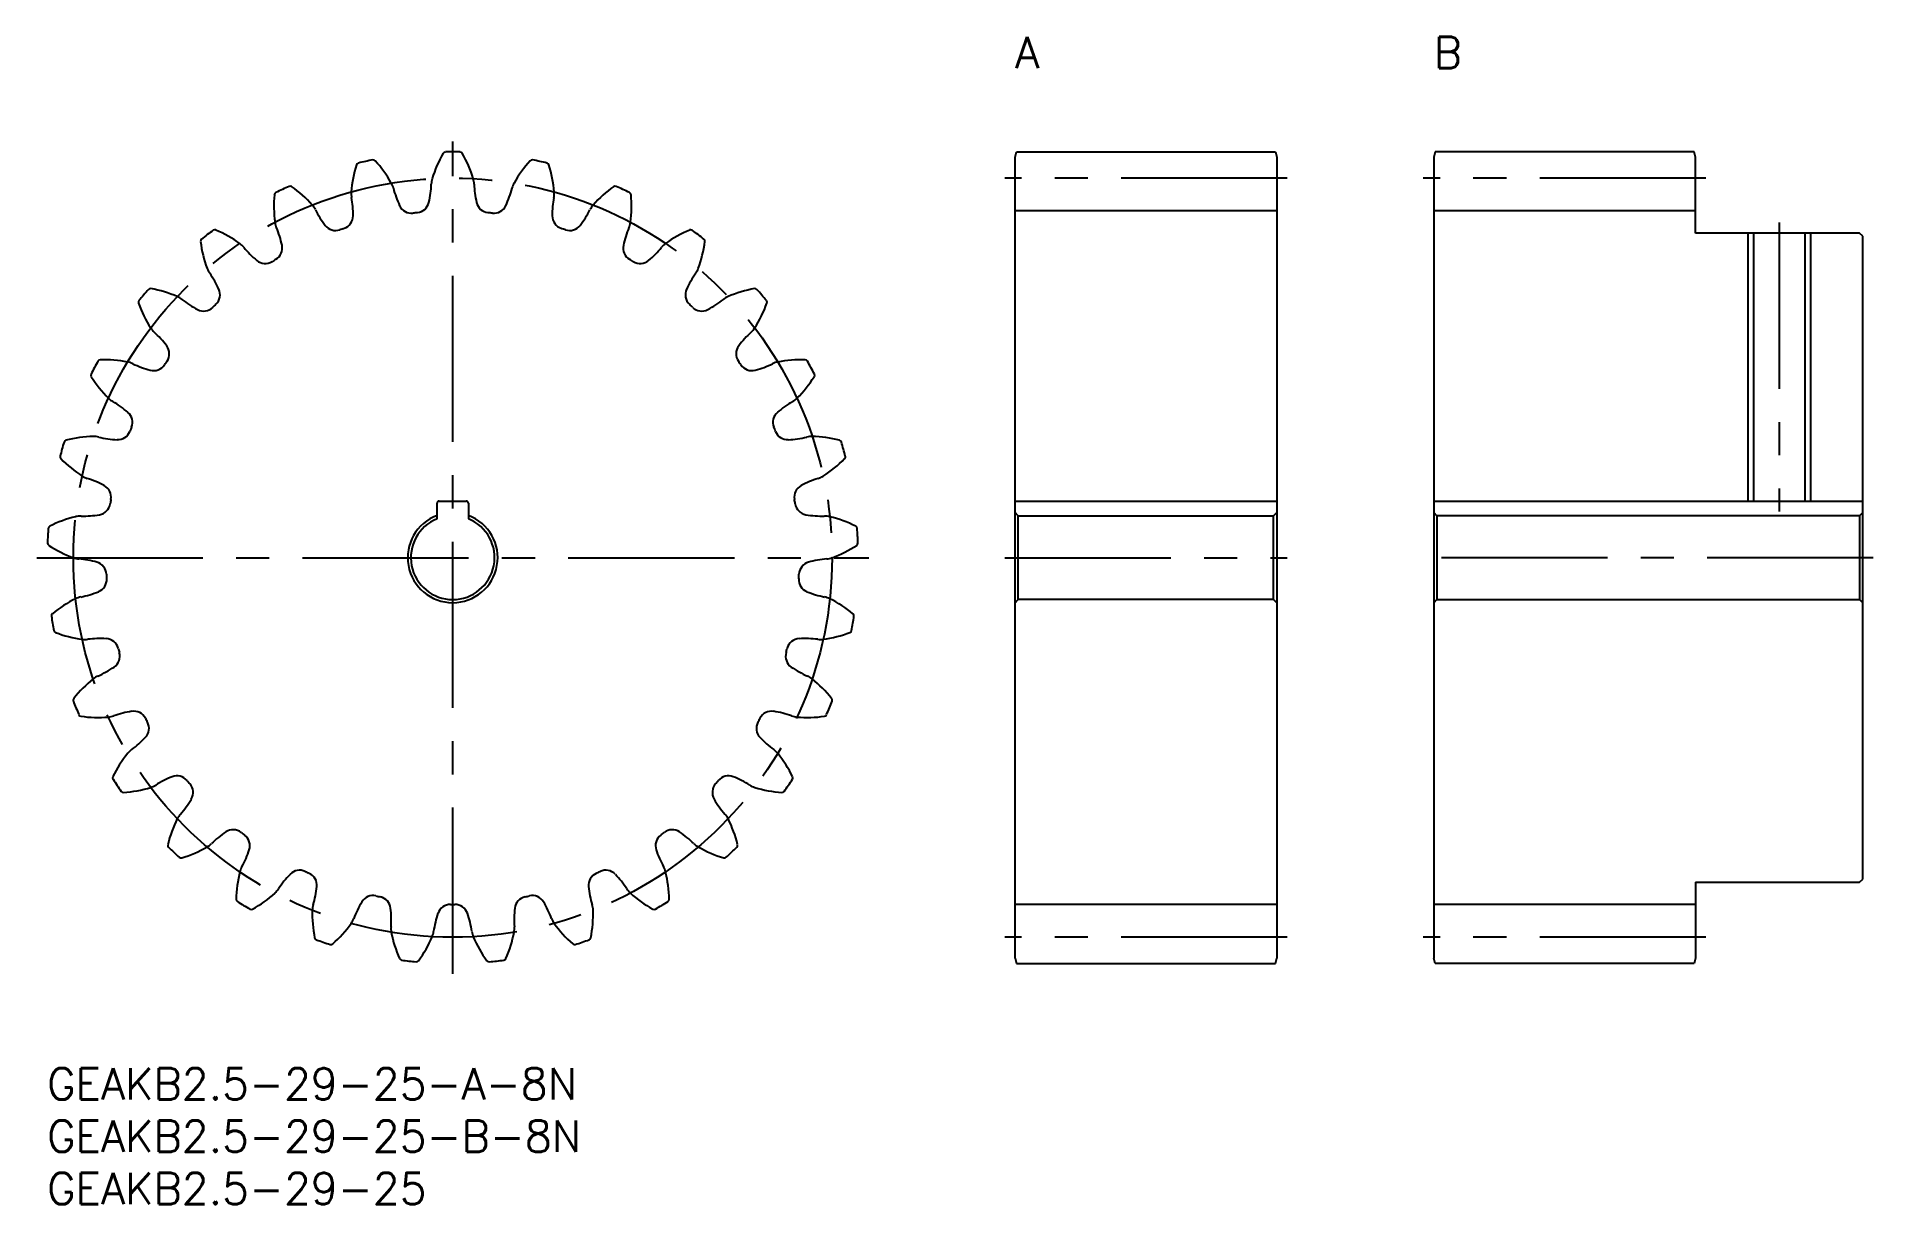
# Model space of a CAD drawing. Extents: x -1 to 174, y -13 to 98.
import ezdxf

# ---------------------------------------------------------------- set-up
doc = ezdxf.new("R2010")
doc.units = 0
doc.header["$LTSCALE"] = 0.5
doc.linetypes.add('CENTER', pattern=[50.8, 31.75, -6.35, 6.35, -6.35])
for name, color, linetype in [('MSM_CENTER', 1, 'CENTER'), ('MSM_CONTINUOUS', 7, 'CONTINUOUS'), ('MSM_NARROW', 5, 'CONTINUOUS'), ('MSM_PART_NUMBER', 7, 'CONTINUOUS')]:
    doc.layers.add(name, color=color, linetype=linetype)
doc.styles.get("Standard").update_dxf_attribs({"font": 'txt.shx', "height": 1, "bigfont": 'bigfont.shx'})

# ---------------------------------------------------------------- blocks, each defined once
blk = doc.blocks.new('*U2')
at = {"layer": 'MSM_PART_NUMBER'}
blk.add_text('GEAKB2.5-29-25-A-8N', height=3, dxfattribs=at).set_placement((0, -3))
blk = doc.blocks.new('*U3')
at = {"layer": 'MSM_PART_NUMBER'}
blk.add_text('GEAKB2.5-29-25-B-8N', height=3, dxfattribs=at).set_placement((0, -8))
blk = doc.blocks.new('*U5')
at = {"layer": 'MSM_PART_NUMBER'}
blk.add_text('GEAKB2.5-29-25', height=3, dxfattribs=at).set_placement((0, -13))
blk = doc.blocks.new('*U6')
at = {"layer": 'MSM_PART_NUMBER'}
blk.add_text('A', height=3, dxfattribs=at).set_placement((92.5, 95.5))
blk = doc.blocks.new('*U7')
at = {"layer": 'MSM_PART_NUMBER'}
blk.add_text('B', height=3, dxfattribs=at).set_placement((132.5, 95.5))

msp = doc.modelspace()

# ---------------------------------------------------------------- linework, layer by layer
at = {"layer": 'MSM_CENTER'}
for p, q in [((38.75, 9), (38.75, 88.5)), ((118.5, 85), (91.5, 85)), ((158.5, 85), (131.5, 85)), ((165.5, 80.75), (165.5, 53.15)), ((-1, 48.75), (78.5, 48.75)), ((91.5, 48.75), (118.5, 48.75)), ((174.5, 48.75), (131.5, 48.75)), ((118.5, 12.5), (91.5, 12.5)), ((158.5, 12.5), (131.5, 12.5))]:
    msp.add_line(p, q, dxfattribs=at)
msp.add_circle((38.75, 48.75), 36.25, dxfattribs=at)
at = {"layer": 'MSM_CONTINUOUS'}
for p, q in [((92.5, 87), (92.63, 87.5)), ((92.5, 10.5), (92.5, 87)), ((92.63, 87.5), (117.37, 87.5)), ((117.37, 87.5), (117.5, 87)), ((117.5, 87), (117.5, 10.5)), ((132.63, 87.5), (132.5, 87)), ((132.5, 87), (132.5, 10.5)), ((157.37, 87.5), (132.63, 87.5)), ((157.5, 87), (157.37, 87.5)), ((157.5, 79.75), (157.5, 87)), ((117.5, 81.88), (92.5, 81.88)), ((157.5, 81.88), (132.5, 81.88)), ((173.2, 79.75), (157.5, 79.75)), ((163.04, 79.75), (163.04, 54.15)), ((167.96, 79.75), (167.96, 54.15)), ((173.5, 79.45), (173.2, 79.75)), ((173.5, 18.05), (173.5, 79.45)), ((37.25, 52.46), (37.25, 53.95)), ((37.45, 54.15), (40.05, 54.15)), ((40.25, 53.95), (40.25, 52.46)), ((92.5, 54.15), (117.5, 54.15)), ((92.8, 52.75), (92.5, 53.05)), ((92.8, 44.75), (92.8, 52.75)), ((92.8, 52.75), (117.2, 52.75)), ((117.5, 53.05), (117.2, 52.75)), ((117.2, 44.75), (117.2, 52.75)), ((132.5, 54.15), (173.5, 54.15)), ((132.5, 53.05), (132.8, 52.75)), ((132.8, 52.75), (132.8, 44.75)), ((173.2, 52.75), (132.8, 52.75)), ((173.2, 52.75), (173.5, 53.05)), ((173.2, 52.75), (173.2, 44.75)), ((92.5, 44.45), (92.8, 44.75)), ((117.2, 44.75), (92.8, 44.75)), ((117.2, 44.75), (117.5, 44.45)), ((132.8, 44.75), (132.5, 44.45)), ((132.8, 44.75), (173.2, 44.75)), ((173.5, 44.45), (173.2, 44.75)), ((157.5, 17.75), (173.2, 17.75)), ((157.5, 17.75), (157.5, 10.5)), ((173.2, 17.75), (173.5, 18.05)), ((117.5, 15.62), (92.5, 15.62)), ((157.5, 15.62), (132.5, 15.62)), ((92.5, 10.5), (92.63, 10)), ((92.63, 10), (117.37, 10)), ((117.37, 10), (117.5, 10.5)), ((132.63, 10), (132.5, 10.5)), ((157.37, 10), (132.63, 10)), ((157.5, 10.5), (157.37, 10))]:
    msp.add_line(p, q, dxfattribs=at)
for centre, radius, start, end in [((40.62, 82.77), 11.6, 162.4526, 175.5172), ((29.79, 86.19), 0.25, 103.4504, 162.4526), ((38.75, 48.75), 38.75, 101.3772, 103.4504), ((31.16, 86.49), 0.25, 42.375, 101.3772), ((22.77, 78.84), 11.6, 29.3103, 42.375), ((47.89, 81.58), 11.6, 150.0388, 163.1034), ((38.05, 87.24), 0.25, 91.0366, 150.0388), ((38.75, 48.75), 38.75, 88.9634, 91.0366), ((39.45, 87.24), 0.25, 29.9612, 88.9634), ((29.61, 81.58), 11.6, 16.8966, 29.9612), ((54.73, 78.84), 11.6, 137.625, 150.6897), ((46.34, 86.49), 0.25, 78.6228, 137.625), ((38.75, 48.75), 38.75, 76.5496, 78.6228), ((47.71, 86.19), 0.25, 17.5474, 76.5496), ((36.88, 82.77), 11.6, 4.4828, 17.5474), ((31.1, 83.52), 2.05, 14.5381, 29.3104), ((27.04, 84.79), 9.67, 347.361, 357.8564), ((38.75, 84.35), 2.05, 163.1034, 177.8757), ((38.75, 84.35), 2.05, 2.1243, 16.8966), ((50.46, 84.79), 9.67, 182.1436, 192.639), ((46.4, 83.52), 2.05, 150.6896, 165.4619), ((33.26, 82.38), 11.6, 174.8664, 187.931), ((21.95, 83.39), 0.25, 115.8642, 174.8664), ((38.75, 48.75), 38.75, 113.791, 115.8642), ((23.22, 83.98), 0.25, 54.7888, 113.791), ((16.67, 74.71), 11.6, 41.7241, 54.7888), ((31.1, 83.52), 2.05, 175.5172, 190.2894), ((19.57, 81.43), 9.67, 359.7748, 10.2702), ((42.44, 86.46), 9.67, 194.5574, 205.0528), ((35.25, 82.95), 1.25, 275.8386, 347.361), ((42.25, 82.95), 1.25, 192.639, 264.1614), ((35.06, 86.46), 9.67, 334.9472, 345.4426), ((57.93, 81.43), 9.67, 169.7298, 180.2252), ((46.4, 83.52), 2.05, 349.7106, 4.4828), ((60.83, 74.71), 11.6, 125.2112, 138.2759), ((54.28, 83.98), 0.25, 66.209, 125.2112), ((38.75, 48.75), 38.75, 64.1358, 66.209), ((55.55, 83.39), 0.25, 5.1337, 64.1358), ((44.24, 82.38), 11.6, 352.069, 5.1336), ((23.8, 81.06), 2.05, 187.931, 202.7032), ((23.8, 81.06), 2.05, 26.9519, 41.7241), ((34.25, 86.37), 9.67, 206.9712, 217.4666), ((27.98, 81.4), 1.25, 288.2524, 359.7748), ((34.81, 82.9), 1.25, 205.0528, 276.5752), ((38.75, 48.75), 33.12, 95.8386, 96.5752), ((38.75, 48.75), 33.12, 83.4248, 84.1614), ((42.69, 82.9), 1.25, 263.4248, 334.9472), ((49.52, 81.4), 1.25, 180.2252, 251.7476), ((43.25, 86.37), 9.67, 322.5334, 333.0288), ((53.7, 81.06), 2.05, 138.2759, 153.0481), ((53.7, 81.06), 2.05, 337.2968, 352.069), ((14.9, 78.97), 0.25, 128.278, 187.2802), ((38.75, 48.75), 38.75, 126.2048, 128.278), ((16.01, 79.82), 0.25, 67.2026, 126.2048), ((11.61, 69.35), 11.6, 54.1379, 67.2026), ((12.99, 76.54), 9.67, 12.1886, 22.684), ((27.56, 81.25), 1.25, 217.4666, 288.989), ((38.75, 48.75), 33.12, 108.2524, 108.989), ((38.75, 48.75), 33.12, 71.011, 71.7476), ((49.94, 81.25), 1.25, 251.011, 322.5334), ((64.51, 76.54), 9.67, 157.316, 167.8114), ((65.89, 69.35), 11.6, 112.7974, 125.8621), ((61.49, 79.82), 0.25, 53.7952, 112.7974), ((38.75, 48.75), 38.75, 51.722, 53.7952), ((62.6, 78.97), 0.25, 352.7198, 51.722), ((26.16, 80.41), 11.6, 187.2802, 200.3448), ((17.21, 77.09), 2.05, 39.3657, 54.1379), ((26.26, 84.53), 9.67, 219.385, 229.8804), ((38.75, 48.75), 33.12, 120.6662, 121.4028), ((21.22, 78.32), 1.25, 300.6662, 12.1886), ((56.28, 78.32), 1.25, 167.8114, 239.3338), ((38.75, 48.75), 33.12, 58.5972, 59.3338), ((51.24, 84.53), 9.67, 310.1196, 320.615), ((60.29, 77.09), 2.05, 125.8621, 140.6343), ((51.34, 80.41), 11.6, 339.6552, 352.7198), ((17.21, 77.09), 2.05, 200.3448, 215.117), ((7.62, 70.35), 9.67, 24.6024, 35.0978), ((20.84, 78.09), 1.25, 229.8804, 301.4028), ((56.66, 78.09), 1.25, 238.5972, 310.1196), ((69.88, 70.35), 9.67, 144.9022, 155.3976), ((60.29, 77.09), 2.05, 324.883, 339.6552), ((38.75, 48.75), 38.75, 138.6185, 140.6918), ((9.86, 74.2), 0.25, 79.6164, 138.6185), ((7.82, 63.04), 11.6, 66.5517, 79.6164), ((15.27, 73.86), 1.25, 313.08, 24.6024), ((62.23, 73.86), 1.25, 155.3976, 226.92), ((69.68, 63.04), 11.6, 100.3836, 113.4483), ((67.64, 74.2), 0.25, 41.3815, 100.3836), ((38.75, 48.75), 38.75, 39.3082, 41.3815), ((8.96, 73.14), 0.25, 140.6918, 199.694), ((19.65, 76.96), 11.6, 199.694, 212.7586), ((11.62, 71.8), 2.05, 51.7795, 66.5517), ((18.86, 81.01), 9.67, 231.7988, 242.2942), ((14.95, 73.55), 1.25, 242.2942, 313.8166), ((38.75, 48.75), 33.13, 133.08, 133.8166), ((38.75, 48.75), 33.13, 46.1834, 46.92), ((62.55, 73.55), 1.25, 226.1835, 297.7058), ((58.64, 81.01), 9.67, 297.7058, 308.2012), ((65.88, 71.8), 2.05, 113.4483, 128.2205), ((57.85, 76.96), 11.6, 327.2414, 340.306), ((68.54, 73.14), 0.25, 340.306, 39.3082), ((11.62, 71.8), 2.05, 212.7586, 227.5308), ((3.7, 63.16), 9.67, 37.0162, 47.5116), ((73.8, 63.16), 9.67, 132.4884, 142.9838), ((65.88, 71.8), 2.05, 312.4692, 327.2414), ((10.42, 68.22), 1.25, 325.4938, 37.0162), ((67.08, 68.22), 1.25, 142.9838, 214.5062), ((38.75, 48.75), 38.75, 151.0323, 153.1056), ((5.07, 67.4), 0.25, 92.0302, 151.0323), ((5.47, 56.05), 11.6, 78.9655, 92.0302), ((7.3, 65.43), 2.05, 64.1933, 78.9655), ((12.39, 75.98), 9.67, 244.2126, 254.7079), ((10.17, 67.86), 1.25, 254.7079, 326.2304), ((38.75, 48.75), 33.13, 145.4938, 146.2304), ((38.75, 48.75), 33.13, 33.7696, 34.5062), ((67.33, 67.86), 1.25, 213.7697, 285.2921), ((65.11, 75.98), 9.67, 285.2921, 295.7874), ((70.2, 65.43), 2.05, 101.0345, 115.8067), ((72.03, 56.05), 11.6, 87.9698, 101.0345), ((72.43, 67.4), 0.25, 28.9677, 87.9699), ((38.75, 48.75), 38.75, 26.8944, 28.9677), ((4.41, 66.17), 0.25, 153.1056, 212.1078), ((14.03, 72.2), 11.6, 212.1078, 225.1724), ((63.47, 72.2), 11.6, 314.8276, 327.8922), ((73.09, 66.17), 0.25, 327.8922, 26.8944), ((7.3, 65.43), 2.05, 225.1724, 239.9446), ((1.42, 55.29), 9.67, 49.43, 59.9254), ((76.08, 55.29), 9.67, 120.0746, 130.57), ((70.2, 65.43), 2.05, 300.0554, 314.8276), ((6.9, 61.68), 1.25, 337.9076, 49.43), ((70.6, 61.68), 1.25, 130.57, 202.0924), ((38.75, 48.75), 38.75, 163.4461, 165.5194), ((1.85, 59.72), 0.25, 104.4439, 163.4461), ((4.68, 48.73), 11.6, 91.3793, 104.4439), ((4.45, 58.27), 2.05, 76.6071, 91.3793), ((7.16, 69.67), 9.67, 256.6263, 267.1217), ((6.74, 61.27), 1.25, 267.1217, 338.6441), ((38.75, 48.75), 33.12, 157.9076, 158.6441), ((38.75, 48.75), 33.12, 21.3559, 22.0924), ((70.76, 61.27), 1.25, 201.3559, 272.8783), ((70.34, 69.67), 9.67, 272.8783, 283.3737), ((73.05, 58.27), 2.05, 88.6207, 103.3929), ((72.82, 48.73), 11.6, 75.5561, 88.6207), ((75.65, 59.72), 0.25, 16.5539, 75.5561), ((38.75, 48.75), 38.75, 14.4806, 16.5539), ((1.47, 58.38), 0.25, 165.5194, 224.5216), ((9.57, 66.34), 11.6, 224.5216, 237.5862), ((67.93, 66.34), 11.6, 302.4138, 315.4784), ((76.03, 58.38), 0.25, 315.4784, 14.4806), ((4.45, 58.27), 2.05, 237.5862, 252.3584), ((0.89, 47.11), 9.67, 61.8438, 72.3392), ((76.61, 47.11), 9.67, 107.6608, 118.1562), ((73.05, 58.27), 2.05, 287.6416, 302.4138), ((4.86, 54.53), 1.25, 350.3214, 61.8438), ((72.64, 54.53), 1.25, 118.1562, 189.6786), ((5.48, 41.4), 11.6, 103.7931, 116.8577), ((3.2, 50.68), 2.05, 89.0209, 103.7931), ((3.4, 62.39), 9.67, 269.0401, 279.5355), ((4.79, 54.09), 1.25, 279.5355, 351.0579), ((38.75, 48.75), 33.13, 170.3214, 171.0579), ((38.75, 48.75), 4.3, 110.4162, 69.5838), ((37.45, 53.95), 0.2, 90, 180), ((40.05, 53.95), 0.2, 0, 90), ((38.75, 48.75), 33.13, 8.9421, 9.6786), ((72.71, 54.09), 1.25, 188.9421, 260.4645), ((74.1, 62.39), 9.67, 260.4645, 270.9599), ((74.3, 50.68), 2.05, 76.2069, 90.9791), ((72.02, 41.4), 11.6, 63.1423, 76.2069), ((38.75, 48.75), 38.75, 175.8599, 177.9332), ((0.35, 51.53), 0.25, 116.8577, 175.8599), ((38.75, 48.75), 4, 112.0243, 67.9757), ((77.15, 51.53), 0.25, 4.1401, 63.1423), ((38.75, 48.75), 38.75, 2.0668, 4.1401), ((0.28, 50.14), 0.25, 177.9332, 236.9354), ((6.47, 59.65), 11.6, 236.9354, 250), ((71.03, 59.65), 11.6, 290, 303.0646), ((77.22, 50.14), 0.25, 303.0646, 2.0668), ((3.2, 50.68), 2.05, 250, 264.7722), ((2.13, 39.01), 9.67, 74.2576, 84.753), ((4.41, 47.11), 1.25, 2.7352, 74.2576), ((73.09, 47.11), 1.25, 105.7424, 177.2648), ((75.37, 39.01), 9.67, 95.247, 105.7424), ((74.3, 50.68), 2.05, 275.2278, 290), ((4.44, 46.67), 1.25, 291.9493, 3.4717), ((38.75, 48.75), 33.13, 182.7352, 183.4717), ((38.75, 48.75), 33.13, 356.5283, 357.2648), ((73.06, 46.67), 1.25, 176.5283, 248.0507), ((7.84, 34.42), 11.6, 116.2069, 129.2715), ((3.62, 42.99), 2.05, 101.4347, 116.2069), ((1.29, 54.47), 9.67, 281.4539, 291.9493), ((76.21, 54.47), 9.67, 248.0507, 258.5461), ((73.88, 42.99), 2.05, 63.7931, 78.5653), ((69.66, 34.42), 11.6, 50.7285, 63.7931), ((0.65, 43.21), 0.25, 129.2715, 188.2737), ((38.75, 48.75), 38.75, 188.2737, 190.347), ((38.75, 48.75), 38.75, 349.653, 351.7263), ((76.85, 43.21), 0.25, 351.7263, 50.7285), ((0.88, 41.84), 0.25, 190.347, 249.3492), ((4.88, 52.46), 11.6, 249.3492, 262.4138), ((3.62, 42.99), 2.05, 262.4138, 277.186), ((5.08, 31.36), 9.67, 86.6714, 97.1668), ((5.57, 39.77), 1.25, 15.149, 86.6714), ((71.93, 39.77), 1.25, 93.3286, 164.851), ((72.42, 31.36), 9.67, 82.8332, 93.3286), ((73.88, 42.99), 2.05, 262.814, 277.5862), ((72.62, 52.46), 11.6, 277.5862, 290.6508), ((76.62, 41.84), 0.25, 290.6508, 349.653), ((5.69, 39.34), 1.25, 304.3631, 15.8855), ((38.75, 48.75), 33.12, 195.149, 195.8855), ((71.81, 39.34), 1.25, 164.1145, 235.6369), ((38.75, 48.75), 33.12, 344.1145, 344.851), ((11.64, 28.11), 11.6, 128.6207, 141.6853), ((5.68, 35.57), 2.05, 113.8485, 128.6207), ((0.94, 46.29), 9.67, 293.8677, 304.3631), ((76.56, 46.29), 9.67, 235.6369, 246.1323), ((71.82, 35.57), 2.05, 51.3793, 66.1515), ((65.86, 28.11), 11.6, 38.3147, 51.3793), ((2.73, 35.15), 0.25, 141.6853, 200.6875), ((74.77, 35.15), 0.25, 339.3125, 38.3147), ((38.75, 48.75), 38.75, 200.6875, 202.7608), ((3.25, 33.85), 0.25, 202.7608, 261.763), ((4.87, 45.09), 11.6, 261.763, 274.8276), ((5.68, 35.57), 2.05, 274.8276, 289.5998), ((9.61, 24.53), 9.67, 99.0852, 109.5806), ((8.28, 32.84), 1.25, 27.5628, 99.0852), ((38.75, 48.75), 33.13, 207.5627, 208.2993), ((38.75, 48.75), 33.13, 331.7007, 332.4373), ((69.22, 32.84), 1.25, 80.9148, 152.4373), ((67.89, 24.53), 9.67, 70.4194, 80.9148), ((71.82, 35.57), 2.05, 250.4002, 265.1724), ((72.63, 45.09), 11.6, 265.1724, 278.237), ((74.25, 33.85), 0.25, 278.237, 337.2392), ((38.75, 48.75), 38.75, 337.2392, 339.3125), ((2.35, 38.22), 9.67, 306.2815, 316.7769), ((8.48, 32.45), 1.25, 316.7769, 28.2993), ((69.02, 32.45), 1.25, 151.7007, 223.2231), ((75.15, 38.22), 9.67, 223.2231, 233.7185), ((16.71, 22.77), 11.6, 141.0345, 154.0991), ((9.28, 28.77), 2.05, 126.2623, 141.0345), ((68.22, 28.77), 2.05, 38.9655, 53.7377), ((60.79, 22.77), 11.6, 25.9009, 38.9655), ((6.5, 27.72), 0.25, 154.0991, 213.1013), ((38.75, 48.75), 38.75, 213.1013, 215.1746), ((7.28, 26.57), 0.25, 215.1746, 274.1767), ((6.45, 37.89), 11.6, 274.1767, 287.2414), ((9.28, 28.77), 2.05, 287.2414, 302.0136), ((15.49, 18.83), 9.67, 111.499, 121.9943), ((12.41, 26.66), 1.25, 39.9765, 111.499), ((38.75, 48.75), 33.12, 219.9765, 220.7131), ((12.69, 26.33), 1.25, 329.1907, 40.7131), ((64.81, 26.33), 1.25, 139.2869, 210.8093), ((38.75, 48.75), 33.12, 319.2869, 320.0235), ((65.09, 26.66), 1.25, 68.501, 140.0235), ((62.01, 18.83), 9.67, 58.0057, 68.501), ((68.22, 28.77), 2.05, 237.9864, 252.7586), ((71.05, 37.89), 11.6, 252.7586, 265.8233), ((70.22, 26.57), 0.25, 265.8233, 324.8254), ((38.75, 48.75), 38.75, 324.8254, 326.8987), ((71, 27.72), 0.25, 326.8987, 25.9009), ((5.47, 30.64), 9.67, 318.6953, 329.1907), ((72.03, 30.64), 9.67, 210.8093, 221.3047), ((22.81, 18.64), 11.6, 153.4483, 166.5129), ((14.27, 22.9), 2.05, 138.6761, 153.4483), ((63.23, 22.9), 2.05, 26.5517, 41.3239), ((54.69, 18.64), 11.6, 13.4871, 26.5517), ((11.77, 21.28), 0.25, 166.5129, 225.5151), ((38.75, 48.75), 38.75, 225.5151, 227.5884), ((9.54, 31.2), 11.6, 286.5905, 299.6552), ((14.27, 22.9), 2.05, 299.6552, 314.4274), ((22.47, 14.53), 9.67, 123.9127, 134.4081), ((17.77, 21.52), 1.25, 52.3903, 123.9127), ((38.75, 48.75), 33.13, 232.3903, 233.1269), ((18.12, 21.25), 1.25, 341.6045, 53.1269), ((59.38, 21.25), 1.25, 126.8731, 198.3955), ((38.75, 48.75), 33.12, 306.8731, 307.6097), ((59.73, 21.52), 1.25, 56.0873, 127.6097), ((55.03, 14.53), 9.67, 45.5919, 56.0873), ((63.23, 22.9), 2.05, 225.5726, 240.3448), ((67.96, 31.2), 11.6, 240.3448, 253.4095), ((38.75, 48.75), 38.75, 312.4116, 314.4849), ((65.73, 21.28), 0.25, 314.4849, 13.4871), ((12.78, 20.32), 0.25, 227.5884, 286.5905), ((10.14, 23.91), 9.67, 331.1091, 341.6045), ((67.36, 23.91), 9.67, 198.3955, 208.8909), ((64.72, 20.32), 0.25, 253.4095, 312.4116), ((29.66, 15.91), 11.6, 165.8621, 178.9267), ((20.4, 18.25), 2.05, 151.0899, 165.8621), ((30.2, 11.83), 9.67, 136.3265, 146.8219), ((24.12, 17.65), 1.25, 64.8041, 136.3265), ((38.75, 48.75), 33.12, 244.8041, 245.5407), ((24.52, 17.46), 1.25, 354.0183, 65.5407), ((52.98, 17.46), 1.25, 114.4593, 185.9817), ((38.75, 48.75), 33.12, 294.4593, 295.1959), ((53.38, 17.65), 1.25, 43.6735, 115.1959), ((47.3, 11.83), 9.67, 33.1781, 43.6735), ((57.1, 18.25), 2.05, 14.1379, 28.9101), ((47.84, 15.91), 11.6, 1.0733, 14.1379), ((18.31, 16.13), 0.25, 178.9267, 237.9289), ((38.75, 48.75), 38.75, 237.9289, 240.0021), ((14, 25.33), 11.6, 299.0043, 312.069), ((20.4, 18.25), 2.05, 312.069, 326.8412), ((16.15, 18.34), 9.67, 343.5229, 354.0183), ((38.34, 10.86), 9.67, 148.7403, 159.2357), ((31.14, 15.23), 1.25, 77.2179, 148.7403), ((38.75, 48.75), 33.12, 257.2179, 257.9545), ((31.58, 15.13), 1.25, 6.4321, 77.9545), ((45.92, 15.13), 1.25, 102.0455, 173.5679), ((38.75, 48.75), 33.12, 282.0455, 282.7821), ((46.36, 15.23), 1.25, 31.2597, 102.7821), ((39.16, 10.86), 9.67, 20.7643, 31.2597), ((61.35, 18.34), 9.67, 185.9817, 196.4771), ((57.1, 18.25), 2.05, 213.1588, 227.931), ((63.5, 25.33), 11.6, 227.931, 240.9957), ((38.75, 48.75), 38.75, 299.9979, 302.0711), ((59.19, 16.13), 0.25, 302.0711, 1.0733), ((19.5, 15.41), 0.25, 240.0021, 299.0043), ((27.38, 15.01), 2.05, 163.5037, 178.2759), ((36.93, 14.73), 11.6, 178.2759, 191.3405), ((27.38, 15.01), 2.05, 324.4828, 339.255), ((23.21, 14.19), 9.67, 355.9367, 6.4321), ((46.49, 11.66), 9.67, 161.1541, 171.6495), ((38.53, 14.38), 1.25, 89.6317, 161.1541), ((38.75, 48.75), 33.12, 269.6317, 270.3683), ((38.97, 14.38), 1.25, 18.8459, 90.3683), ((31.01, 11.66), 9.67, 8.3505, 18.8459), ((54.29, 14.19), 9.67, 173.5679, 184.0633), ((50.12, 15.01), 2.05, 200.745, 215.5172), ((40.57, 14.73), 11.6, 348.6595, 1.7241), ((50.12, 15.01), 2.05, 1.7241, 16.4963), ((58, 15.41), 0.25, 240.9957, 299.9979), ((25.8, 12.49), 0.25, 191.3405, 250.3427), ((19.61, 20.56), 11.6, 311.4181, 324.4828), ((34.9, 13.36), 2.05, 175.9175, 190.6897), ((44.28, 15.13), 11.6, 190.6897, 203.7543), ((26.12, 17.1), 11.6, 323.8319, 336.8966), ((34.9, 13.36), 2.05, 336.8965, 351.6688), ((42.6, 13.36), 2.05, 188.3312, 203.1035), ((51.38, 17.1), 11.6, 203.1034, 216.1681), ((33.22, 15.13), 11.6, 336.2457, 349.3103), ((42.6, 13.36), 2.05, 349.3103, 4.0825), ((57.89, 20.56), 11.6, 215.5172, 228.5819), ((51.7, 12.49), 0.25, 289.6573, 348.6595), ((38.75, 48.75), 38.75, 250.3427, 252.4159), ((27.12, 12.05), 0.25, 252.4159, 311.4181), ((50.38, 12.05), 0.25, 228.5819, 287.5841), ((38.75, 48.75), 38.75, 287.5841, 289.6573), ((33.9, 10.56), 0.25, 203.7543, 262.7565), ((38.75, 48.75), 38.75, 262.7565, 264.8297), ((35.28, 10.41), 0.25, 264.8297, 323.8319), ((42.22, 10.41), 0.25, 216.1681, 275.1703), ((38.75, 48.75), 38.75, 275.1703, 277.2435), ((43.6, 10.56), 0.25, 277.2435, 336.2457)]:
    msp.add_arc(centre, radius, start, end, dxfattribs=at)
at = {"layer": 'MSM_NARROW'}
for p, q in [((162.5, 79.75), (162.5, 54.15)), ((168.5, 79.75), (168.5, 54.15))]:
    msp.add_line(p, q, dxfattribs=at)

# ---------------------------------------------------------------- block references
at = {"layer": 'MSM_CONTINUOUS'}
for name in ['*U6', '*U7', '*U2', '*U3', '*U5']:
    msp.add_blockref(name, (0, 0), dxfattribs=at)

doc.saveas('drawing.dxf')
